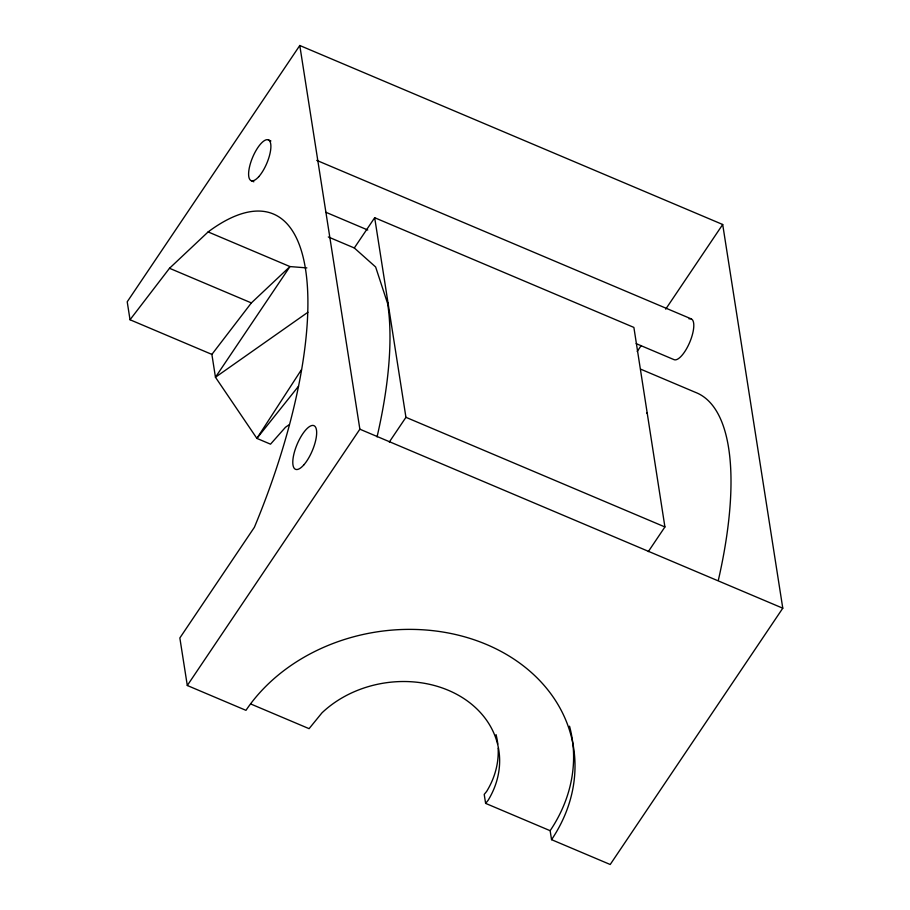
<?xml version="1.0" encoding="UTF-8"?>
<svg xmlns="http://www.w3.org/2000/svg" width="910" height="910" viewBox="0 0 910 910"><rect width="100%" height="100%" fill="white"/><g stroke="black" fill="none" stroke-linecap="round" stroke-linejoin="round"><path stroke-width="1.36" d="M301.46 369.665L256.882 438.392L270.52 444.171L285.49 427.256L288.936 424.89M306.852 267.904L289.971 266.573L208.128 231.925A300.186 104.366 -67.1 0 1 254.379 527.299L179.85 637.967L187.301 685.503L245.962 710.335A176.95 144.77 -8.9 0 1 486.611 644.519A176.95 144.77 -8.9 0 1 551.551 839.668L610.212 864.5L782.782 608.198L722.699 224.497L299.788 45.5L127.218 301.801L130.028 319.751L211.882 354.399L215.454 377.24L256.882 438.392L298.537 386.227M328.317 236.964L354.308 247.964L374.681 217.718L633.883 327.418L664.914 526.947L648.295 551.642M377.058 436.891A300.186 104.366 -67.1 0 0 387.626 303.576L388.024 302.985M187.301 685.503L359.871 429.201L299.788 45.5M389.309 442.021L405.94 417.326L374.681 217.718M637.205 351.476L641.163 345.595M665.699 309.15L722.699 224.497M646.828 413.288L647.237 412.685M130.028 319.751L169.51 268.279L208.128 231.925M211.882 354.399L251.365 302.916L289.971 266.573L215.454 377.24L307.887 312.278M551.551 839.668L550.14 830.693L485.622 803.382L488.067 800.379A102.694 84.016 -8.9 0 0 456.046 693.955A102.694 84.016 -8.9 0 0 321.958 712.86L309.082 728.66L251.012 704.09M268.279 139.867L270.896 140.982M316.726 160.376L691.19 318.864M251.228 180.68L253.844 181.795M325.86 212.269L367.754 230.002M636.17 343.616L674.139 359.689A22.124 7.689 -67.1 0 0 690.906 339.316A22.124 7.689 -67.1 0 0 689.041 318.864M640.799 369.221L695.365 392.324A300.186 104.366 -67.1 0 1 718.422 579.909M169.51 268.279L251.365 302.916M405.94 417.326L664.914 526.947M359.871 429.201L782.782 608.198M354.308 247.964L375.637 266.983L387.626 303.576M485.622 803.382L484.211 794.407L486.657 791.404A102.694 84.016 -8.9 0 0 498.134 748.191M569.535 726.191A176.95 144.77 -8.9 0 1 550.14 830.693M496.041 734.609A102.694 84.016 -8.9 0 1 497.804 744.096M258.804 176.631A22.124 7.689 -67.1 0 0 269.849 141.266A22.124 7.689 -67.1 0 0 250.591 162.924A22.124 7.689 -67.1 0 0 258.804 176.631M303.712 465.021A23.694 8.236 -67.1 0 0 315.542 427.131A23.694 8.236 -67.1 0 0 294.92 450.325A23.694 8.236 -67.1 0 0 303.712 465.021"/></g></svg>
